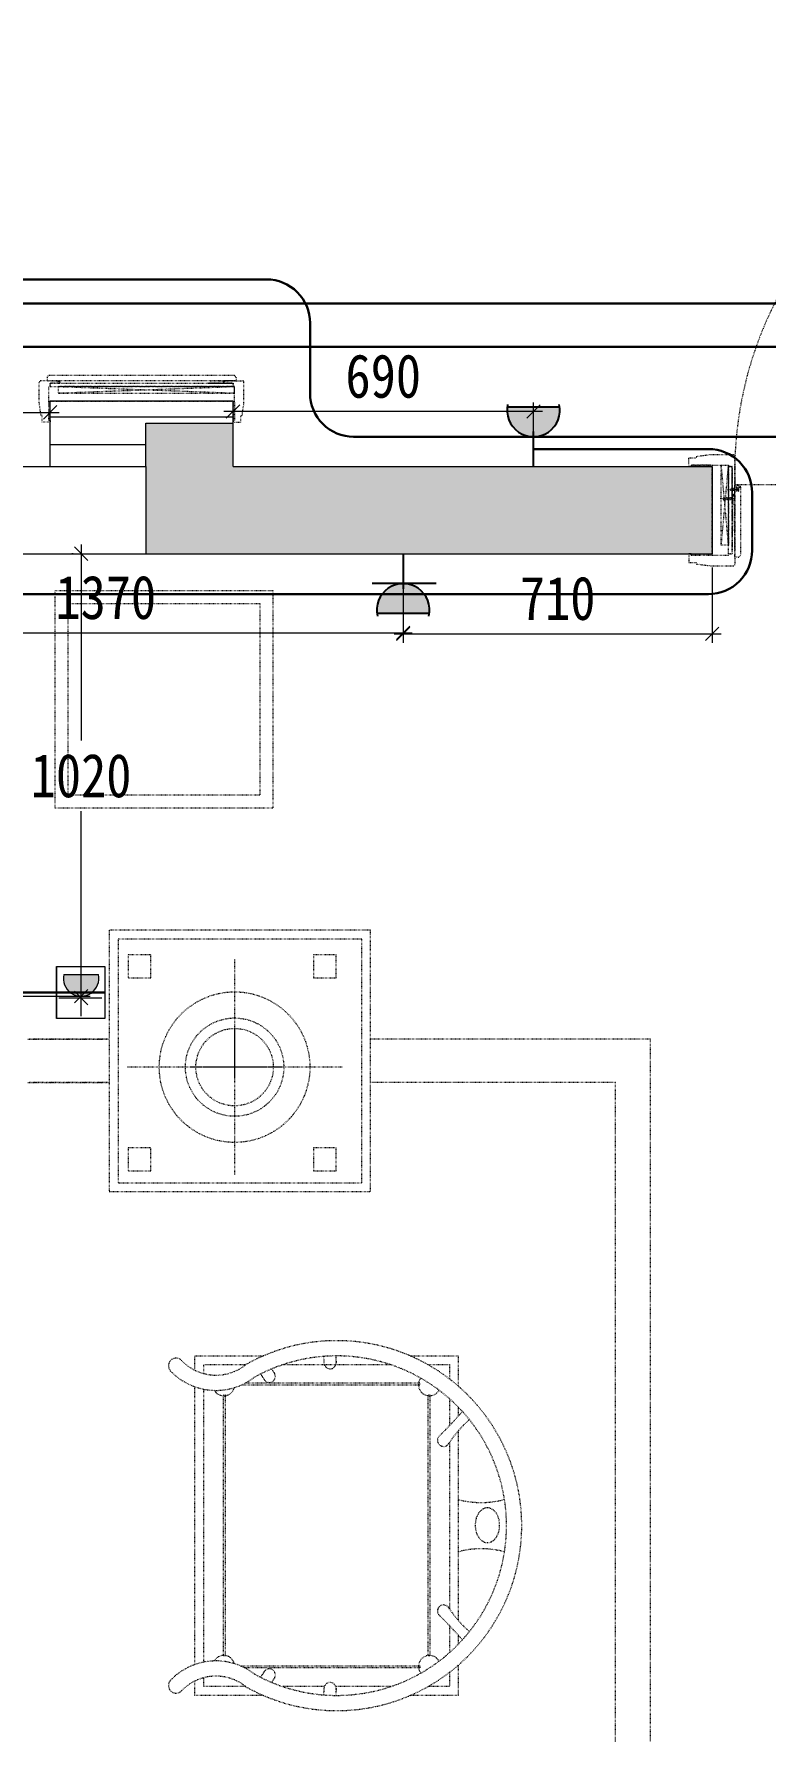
# Model space of a CAD drawing. Header units: millimetres. Extents: x -41640 to 3079702, y -5257903 to 68462.
# Drawn here: x 9125 to 10804, y 9576 to 13472 of the extents above; entities that cross this region are included whole.
import ezdxf

# ---------------------------------------------------------------- set-up
doc = ezdxf.new("R2010")
doc.units = ezdxf.units.MM
doc.header["$LTSCALE"] = 10
doc.linetypes.add('ACAD_ISO03W100', pattern=[30, 12, -18])
doc.linetypes.add('CONTINOUS', pattern=[0])
doc.layers.get('0').update_dxf_attribs({"color": 255})
doc.layers.get('Defpoints').update_dxf_attribs({"color": 255})
for name, color, linetype, lineweight in [('1弱电插座布线图', 6, 'Continuous', 30), ('1强弱电插座尺寸', 5, 'Continuous', 0), ('1强电插座布线图', 1, 'Continuous', 30), ('1强电插座布置图', 1, 'Continuous', 30), ('浅线', 251, 'CONTINOUS', 0)]:
    doc.layers.add(name, color=color, linetype=linetype, lineweight=lineweight)
doc.layers.add('2323', color=4, linetype='Continuous')
doc.layers.add('LAYER2', color=8, linetype='Continuous')
doc.styles.add('夏建东', font='', dxfattribs={"width": 0.85})
doc.styles.get('夏建东').set_extended_font_data('SimSun')
doc.dimstyles.new('g', dxfattribs={"dimtxt": 100, "dimasz": 31, "dimexe": 21, "dimexo": 30, "dimgap": 31, "dimtad": 1, "dimtih": 1, "dimtoh": 1, "dimdec": 0, "dimrnd": 10, "dimdsep": 46, "dimtxsty": '夏建东', "dimblk": 'OBLIQUE', "dimcen": 2.5, "dimdle": 21, "dimclrd": 5, "dimclre": 5, "dimclrt": 5, "dimadec": 0, "dimazin": 0, "dimtfac": 1, "dimtdec": 0, "dimtmove": 2, "dimatfit": 3, "dimldrblk": 'DOT', "dimfxl": 300, "dimlwd": -1, "dimlwe": -1, "dimarcsym": 1})

# ---------------------------------------------------------------- blocks, each defined once
blk = doc.blocks.new('dsafagfdsagh')
at = {"layer": '1强电插座布置图', "lineweight": 0}
blk.add_hatch(color=256, dxfattribs=at).paths.add_polyline_path([(-1480824.6, -1451234.6), (-1480824.6, -1451057.9, 1.251439)])
for p, q in [((-1481048.9, -1451020), (-1480784.5, -1451020)), ((-1481048.9, -1451267.6), (-1481048.9, -1451020)), ((-1480784.5, -1451020), (-1481048.9, -1451020)), ((-1480944.5, -1451033.1, -5186.6), (-1480944.5, -1451252.8, -5186.6)), ((-1480824.6, -1451057.9, -5186.6), (-1480824.6, -1451234.6, -5186.6)), ((-1480784.5, -1451020), (-1480784.5, -1451267.6)), ((-1481037.7, -1451146.2, -5186.6), (-1480917.8, -1451146.2, -5186.6)), ((-1480784.5, -1451267.6), (-1481048.9, -1451267.6))]:
    blk.add_line(p, q, dxfattribs=at)
blk.add_arc((-1480844.5, -1451146.2, -5186.6), 90.6, 77.25532, 282.74468, dxfattribs=at)
blk = doc.blocks.new('_Oblique')
at = {"color": 0, "linetype": 'ByBlock', "lineweight": -2}
blk.add_line((-0.5, -0.5), (0.5, 0.5), dxfattribs=at)
blk = doc.blocks.new('*D657')
at = {"layer": '1强弱电插座尺寸', "color": 5}
for p, q in [((6400.3, 12603.6), (9183.6, 12603.6)), ((6421.3, 12509), (6421.3, 12624.6)), ((9162.6, 12509), (9162.6, 12624.6))]:
    blk.add_line(p, q, dxfattribs=at)
at = {"layer": 'Defpoints', "color": 0, "linetype": 'Continuous', "lineweight": 30}
for p in [(9162.6, 12603.6), (6421.3, 12479), (9162.6, 12479)]:
    blk.add_point(p, dxfattribs=at)
at = {"layer": '1强弱电插座尺寸', "color": 5, "linetype": 'Continuous', "xscale": 31, "yscale": 31, "zscale": 31, "rotation": 180}
blk.add_blockref('_Oblique', (6421.3, 12603.6), dxfattribs=at)
at = {"layer": '1强弱电插座尺寸', "color": 5, "linetype": 'Continuous', "xscale": 31, "yscale": 31, "zscale": 31}
blk.add_blockref('_Oblique', (9162.6, 12603.6), dxfattribs=at)
at = {"layer": '1强弱电插座尺寸', "color": 5, "linetype": 'Continuous', "lineweight": 30, "insert": (7791.9, 12684.6), "char_height": 100, "attachment_point": 5, "style": '夏建东'}
blk.add_mtext('2740', dxfattribs=at)
blk = doc.blocks.new('_Dot')
at = {"color": 0, "linetype": 'ByBlock', "lineweight": -2}
blk.add_line((-0.5, 0), (-1, 0), dxfattribs=at)
at = {"color": 0, "linetype": 'ByBlock', "const_width": 0.5}
blk.add_lwpolyline([(-0.25, 0, 1), (0.25, 0, 1)], format="xyb", close=True, dxfattribs=at)
blk = doc.blocks.new('*D670')
at = {"layer": '1强弱电插座尺寸', "color": 5}
for p, q in [((8607.4, 12249), (8607.4, 12076.3)), ((9973.2, 12249), (9973.2, 12076.3)), ((8586.4, 12097.3), (9994.2, 12097.3))]:
    blk.add_line(p, q, dxfattribs=at)
at = {"layer": 'Defpoints', "color": 0, "linetype": 'Continuous', "lineweight": 30}
for p in [(8607.4, 12279), (9973.2, 12279), (9973.2, 12097.3)]:
    blk.add_point(p, dxfattribs=at)
at = {"layer": '1强弱电插座尺寸', "color": 5, "linetype": 'Continuous', "xscale": 31, "yscale": 31, "zscale": 31, "rotation": 180}
blk.add_blockref('_Oblique', (8607.4, 12097.3), dxfattribs=at)
at = {"layer": '1强弱电插座尺寸', "color": 5, "linetype": 'Continuous', "xscale": 31, "yscale": 31, "zscale": 31}
blk.add_blockref('_Oblique', (9973.2, 12097.3), dxfattribs=at)
at = {"layer": '1强弱电插座尺寸', "color": 5, "linetype": 'Continuous', "lineweight": 30, "insert": (9290.3, 12178.3), "char_height": 100, "attachment_point": 5, "style": '夏建东'}
blk.add_mtext('1370', dxfattribs=at)
blk = doc.blocks.new('*D673')
at = {"layer": '1强弱电插座尺寸', "color": 5}
for p, q in [((9215.6, 12279), (9212.6, 12279)), ((9233.6, 12300), (9233.6, 11850)), ((9233.6, 11238), (9233.6, 11688)), ((9233.6, 11259), (9254.6, 11259))]:
    blk.add_line(p, q, dxfattribs=at)
at = {"layer": 'Defpoints', "color": 0, "linetype": 'Continuous', "lineweight": 30}
for p in [(9233.6, 12279), (9234.1, 12279), (9232.1, 11259, -2334)]:
    blk.add_point(p, dxfattribs=at)
at = {"layer": '1强弱电插座尺寸', "color": 5, "linetype": 'Continuous', "xscale": 31, "yscale": 31, "zscale": 31}
for p, rotation in [((9233.6, 12279), 90), ((9233.6, 11259), 270)]:
    blk.add_blockref('_Oblique', p, dxfattribs=dict(at, rotation=rotation))
at = {"layer": '1强弱电插座尺寸', "color": 5, "linetype": 'Continuous', "lineweight": 30, "insert": (9233.6, 11769), "char_height": 100, "attachment_point": 5, "style": '夏建东'}
blk.add_mtext('1020', dxfattribs=at)
blk = doc.blocks.new('*D674')
at = {"layer": '1强弱电插座尺寸', "color": 5}
for p, q in [((6573.4, 11263.2), (9254.6, 11263.2)), ((6594.4, 11280.3), (6594.4, 11284.2)), ((9233.6, 11281.3), (9233.6, 11284.2))]:
    blk.add_line(p, q, dxfattribs=at)
at = {"layer": 'Defpoints', "color": 0, "linetype": 'Continuous', "lineweight": 30}
for p in [(9233.6, 11263.2, -2334), (9233.6, 11263.2), (6594.4, 11255.9, -2334)]:
    blk.add_point(p, dxfattribs=at)
at = {"layer": '1强弱电插座尺寸', "color": 5, "linetype": 'Continuous', "xscale": 31, "yscale": 31, "zscale": 31, "rotation": 180}
blk.add_blockref('_Oblique', (6594.4, 11263.2), dxfattribs=at)
at = {"layer": '1强弱电插座尺寸', "color": 5, "linetype": 'Continuous', "xscale": 31, "yscale": 31, "zscale": 31}
blk.add_blockref('_Oblique', (9233.6, 11263.2), dxfattribs=at)
at = {"layer": '1强弱电插座尺寸', "color": 5, "linetype": 'Continuous', "lineweight": 30, "insert": (7914, 11344.2), "char_height": 100, "attachment_point": 5, "style": '夏建东'}
blk.add_mtext('2640', dxfattribs=at)
blk = doc.blocks.new('强电插座')
at = {"lineweight": 0}
h = blk.add_hatch(color=12, dxfattribs=at)
h.set_gradient(color1=(216, 3, 3), color2=(230, 5, 5), tint=1, name='CYLINDER')
h.paths.add_polyline_path([(88497.8, 75989.2, 1.129445), (88497.8, 75909.4)])
at = {"layer": '2323', "color": 1}
for p, q in [((88452.6, 75999.6), (88452.6, 75902)), ((88497.8, 75989.2), (88497.8, 75909.4)), ((88407.2, 75949.3), (88460.4, 75949.3))]:
    blk.add_line(p, q, dxfattribs=at)
blk.add_arc((88492.9, 75949.3), 40.2, 77.2553, 282.7447, dxfattribs=at)
at = {"layer": 'LAYER2', "color": 1, "ltscale": 20}
blk.add_line((88456.4, 75966.1), (88456.4, 75966.1), dxfattribs=at)
blk = doc.blocks.new('*D723')
at = {"layer": '1强弱电插座尺寸', "color": 5}
for p, q in [((9582.6, 12509), (9582.6, 12626.4)), ((10272.3, 12509), (10272.3, 12626.4)), ((10293.3, 12605.4), (9561.6, 12605.4))]:
    blk.add_line(p, q, dxfattribs=at)
at = {"layer": 'Defpoints', "color": 0, "linetype": 'Continuous', "lineweight": 30}
for p in [(9582.6, 12605.4), (9582.6, 12479), (10272.3, 12479)]:
    blk.add_point(p, dxfattribs=at)
at = {"layer": '1强弱电插座尺寸', "color": 5, "linetype": 'Continuous', "xscale": 31, "yscale": 31, "zscale": 31, "rotation": 180}
blk.add_blockref('_Oblique', (9582.6, 12605.4), dxfattribs=at)
at = {"layer": '1强弱电插座尺寸', "color": 5, "linetype": 'Continuous', "xscale": 31, "yscale": 31, "zscale": 31}
blk.add_blockref('_Oblique', (10272.3, 12605.4), dxfattribs=at)
at = {"layer": '1强弱电插座尺寸', "color": 5, "linetype": 'Continuous', "lineweight": 30, "insert": (9927.4, 12686.4), "char_height": 100, "attachment_point": 5, "style": '夏建东'}
blk.add_mtext('690', dxfattribs=at)
blk = doc.blocks.new('*D724')
at = {"layer": '1强弱电插座尺寸', "color": 5}
for p, q in [((9973.2, 12249), (9973.2, 12074.2)), ((10682.6, 12247.2), (10682.6, 12074.2)), ((9952.2, 12095.2), (10703.6, 12095.2))]:
    blk.add_line(p, q, dxfattribs=at)
at = {"layer": 'Defpoints', "color": 0, "linetype": 'Continuous', "lineweight": 30}
for p in [(9973.2, 12279), (10682.6, 12277.2), (10682.6, 12095.2)]:
    blk.add_point(p, dxfattribs=at)
at = {"layer": '1强弱电插座尺寸', "color": 5, "linetype": 'Continuous', "xscale": 31, "yscale": 31, "zscale": 31, "rotation": 180}
blk.add_blockref('_Oblique', (9973.2, 12095.2), dxfattribs=at)
at = {"layer": '1强弱电插座尺寸', "color": 5, "linetype": 'Continuous', "xscale": 31, "yscale": 31, "zscale": 31}
blk.add_blockref('_Oblique', (10682.6, 12095.2), dxfattribs=at)
at = {"layer": '1强弱电插座尺寸', "color": 5, "linetype": 'Continuous', "lineweight": 30, "insert": (10327.9, 12176.2), "char_height": 100, "attachment_point": 5, "style": '夏建东'}
blk.add_mtext('710', dxfattribs=at)

msp = doc.modelspace()

# ---------------------------------------------------------------- hatches: boundary and pattern name
at = {"layer": '浅线'}
h = msp.add_hatch(dxfattribs=at)
h.set_pattern_fill('ANSI31', color=256, scale=20, angle=135, style=0)
h.set_pattern_definition([(180, (-3246102.35, 3421590.874), (-1e-14, -63.5), [])])
h.paths.add_polyline_path([(9382.6, 12629), (9162.6, 12629), (9162.6, 12479), (9382.6, 12479), (9382.6, 12579)])
h.paths.add_polyline_path([(9582.6, 12629), (9382.6, 12629), (9382.6, 12579), (9582.6, 12579)])
msp.add_hatch(color=256, dxfattribs=at).paths.add_polyline_path([(10682.6, 12279), (10682.6, 12479), (9582.6, 12479), (9582.6, 12579), (9382.6, 12579), (9382.6, 12479), (9382.6, 12279)])

# ---------------------------------------------------------------- linework, layer by layer
at = {"layer": '1弱电插座布线图', "linetype": 'Continuous', "lineweight": 30}
for points in [[(4940.5, 12479), (4940.5, 12753.7, -0.414214), (5040.5, 12853.7), (11000.6, 12853.7, -0.414214), (11100.6, 12753.7), (11100.6, 8700.6, 0.414214), (11200.6, 8600.6), (20729.8, 8600.6, -0.414214), (20829.8, 8500.6), (20829.8, 4449)], [(5040.5, 12479), (5040.5, 12653.7, -0.414214), (5140.5, 12753.7), (10900.6, 12753.7, -0.414214), (11000.6, 12653.7), (11000.6, 8600.6, 0.414214), (11100.6, 8500.6), (20629.8, 8500.6, -0.414214), (20729.8, 8400.6), (20729.8, 4449)]]:
    msp.add_lwpolyline(points, format="xyb", dxfattribs=at)
at = {"layer": '1强电插座布线图', "linetype": 'Continuous', "lineweight": 30}
for points in [[(12288.1, 12547.6), (9859.3, 12547.6, -0.414214), (9759.3, 12647.6), (9759.3, 12808.8, 0.414214), (9659.3, 12908.8), (8929.1, 12908.8, 0.414214), (8829.1, 12808.8), (8829.1, 12647.6, -0.414214), (8729.1, 12547.6), (3254.8, 12547.6, -0.414214), (3154.8, 12647.6), (3154.8, 17160.4, -0.414214), (3254.8, 17260.4), (6983.8, 17260.4)], [(6694, 2547.6), (3095.7, 2547.6), (3095.7, 6196.6), (8266.3, 6196.6), (8414.9, 6047.9), (9615.3, 6047.9, 0.414214), (9715.3, 6147.9), (9715.3, 6495.8, 0.414214), (9615.3, 6595.8), (5952, 6595.8), (3191.1, 6595.8, -0.414214), (3091.1, 6695.8), (3091.1, 12186.5), (10674.5, 12186.5, 0.414214), (10774.5, 12286.5), (10774.5, 12419.2, 0.414214), (10674.5, 12519.2), (10272.3, 12519.2)]]:
    msp.add_lwpolyline(points, format="xyb", dxfattribs=at)
msp.add_lwpolyline([(9288.3, 11271.5), (6537.6, 11271.5)], dxfattribs=at)
at = {"layer": '浅线', "linetype": 'ACAD_ISO03W100', "ltscale": 0.01}
for p, q in [((9137.6, 12626), (9137.6, 12673)), ((9177.6, 12676), (9140.6, 12676)), ((9155.6, 12683), (9155.6, 12676)), ((9155.6, 12676), (9184.6, 12676)), ((9155.6, 12676), (9177.6, 12676)), ((9584.6, 12688), (9160.6, 12688)), ((9162.6, 12670.5), (9162.6, 12663)), ((9162.6, 12663.5), (9162.6, 12670.5)), ((9182.6, 12670.5), (9162.6, 12670.5)), ((9162.6, 12670.5), (9162.6, 12663)), ((9182.6, 12670.5), (9162.6, 12670.5)), ((9165.6, 12670.5), (9184.6, 12670.5)), ((9165.6, 12670.5), (9184.6, 12670.5)), ((9177.6, 12676), (9182.6, 12674.6)), ((9177.6, 12676), (9184.6, 12676)), ((9184.1, 12676), (9177.6, 12676)), ((9177.6, 12676), (9182.6, 12674.6)), ((9177.6, 12676), (9184.6, 12676)), ((9184.6, 12670.5), (9177.6, 12670.5)), ((9182.6, 12670.5), (9182.6, 12674.6)), ((9182.6, 12670.5), (9182.6, 12674.6)), ((9182.6, 12670.5), (9184.6, 12670.5)), ((9182.6, 12670.5), (9184.6, 12670.5)), ((9184.6, 12676), (9184.6, 12670.5)), ((9582.6, 12676), (9184.6, 12676)), ((9184.6, 12670.5), (9184.6, 12676)), ((9184.6, 12670.5), (9184.6, 12676)), ((9184.6, 12676), (9184.6, 12676)), ((9184.6, 12676), (9184.6, 12670.5)), ((9184.6, 12670.5), (9582.6, 12670.5)), ((9579.6, 12670.5), (9523, 12670.5)), ((9579.6, 12670.5), (9523, 12670.5)), ((9525, 12670.5), (9582.6, 12670.5)), ((9530, 12676), (9604.6, 12676)), ((9567.6, 12676), (9560.6, 12676)), ((9560.6, 12676), (9560.6, 12670.5)), ((9589.6, 12676), (9560.6, 12676)), ((9560.6, 12670.5), (9560.6, 12676)), ((9560.6, 12670.5), (9560.6, 12676)), ((9560.6, 12676), (9560.6, 12676)), ((9567.6, 12676), (9560.6, 12676)), ((9560.6, 12676), (9560.6, 12670.5)), ((9562.6, 12670.5), (9560.6, 12670.5)), ((9560.6, 12670.5), (9567.6, 12670.5)), ((9579.6, 12670.5), (9560.6, 12670.5)), ((9579.6, 12670.5), (9560.6, 12670.5)), ((9562.6, 12670.5), (9560.6, 12670.5)), ((9561.1, 12676), (9567.6, 12676)), ((9567.6, 12676), (9562.6, 12674.6)), ((9567.6, 12676), (9562.6, 12674.6)), ((9562.6, 12670.5), (9562.6, 12674.6)), ((9562.6, 12670.5), (9562.6, 12674.6)), ((9562.6, 12670.5), (9582.6, 12670.5)), ((9562.6, 12670.5), (9582.6, 12670.5)), ((9589.6, 12676), (9567.6, 12676)), ((9582.6, 12663.5), (9582.6, 12670.5)), ((9582.6, 12670.5), (9582.6, 12663)), ((9582.6, 12670.5), (9582.6, 12663)), ((9582.6, 12663.5), (9582.6, 12670.5)), ((9582.6, 12670.5), (9582.6, 12663)), ((9582.6, 12663), (9582.6, 12670)), ((9589.6, 12683), (9589.6, 12676)), ((9607.6, 12626), (9607.6, 12673)), ((9141.6, 12596), (9137.6, 12626)), ((9162.6, 12663.5), (9159.6, 12663.5)), ((9159.6, 12586), (9159.6, 12663.5)), ((9161.1, 12629), (9584.1, 12629)), ((9162.6, 12663), (9582.6, 12663)), ((9180.6, 12663), (9585.6, 12648)), ((9180.6, 12648), (9585.6, 12663)), ((9585.6, 12663), (9180.6, 12663)), ((9180.6, 12663), (9180.6, 12648)), ((9180.6, 12648), (9585.6, 12648)), ((9580.6, 12663), (9585.6, 12663)), ((9582.6, 12663.5), (9585.6, 12663.5)), ((9582.6, 12663.5), (9585.6, 12663.5)), ((9585.6, 12586), (9585.6, 12663.5)), ((9585.6, 12648), (9585.6, 12663)), ((9585.6, 12626), (9585.6, 12586)), ((9603.6, 12596), (9607.6, 12626)), ((9144.6, 12596), (9141.6, 12596)), ((9144.6, 12581), (9144.6, 12596)), ((9600.6, 12596), (9603.6, 12596)), ((9600.6, 12581), (9600.6, 12596)), ((9162.6, 12581), (9144.6, 12581)), ((9159.6, 12586), (9162.6, 12586)), ((9162.6, 12586), (9162.6, 12581)), ((9582.6, 12586), (9582.6, 12581)), ((9585.6, 12586), (9582.6, 12586)), ((9582.6, 12581), (9600.6, 12581)), ((10629.2, 12499.1), (10645.9, 12499.1)), ((10629.2, 12479.1), (10629.2, 12499.1)), ((10634.8, 12479.1), (10629.2, 12479.1)), ((10634.8, 12482.4), (10634.8, 12479.1)), ((10634.8, 12482.4), (10720.9, 12482.4)), ((10679.2, 12482.4), (10634.8, 12482.4)), ((10645.9, 12502.4), (10679.2, 12506.9)), ((10645.9, 12499.1), (10645.9, 12502.4)), ((10679.2, 12506.9), (10731.4, 12506.9)), ((10682.6, 12277.2), (10682.6, 12480.7)), ((10720.3, 12298.9), (10703.7, 12482.4)), ((10703.7, 12298.9), (10720.3, 12482.4)), ((10703.7, 12482.4), (10720.3, 12482.4)), ((10703.7, 12298.9), (10703.7, 12482.4)), ((10720.3, 12476.9), (10720.3, 12482.4)), ((10720.3, 12482.4), (10720.3, 12298.9)), ((10720.3, 12479.1), (10728.1, 12479.1)), ((10728.7, 12479.1), (10720.3, 12479.1)), ((10720.3, 12278.9), (10720.3, 12479.1)), ((10720.9, 12479.1), (10720.9, 12482.4)), ((10720.9, 12479.1), (10728.7, 12479.1)), ((10728.7, 12415.1), (10728.7, 12479.1)), ((10728.7, 12412.9), (10728.7, 12479.1)), ((10728.7, 12475.7), (10728.7, 12412.9)), ((10728.7, 12475.7), (10728.7, 12412.9)), ((10734.8, 12420.7), (10734.8, 12503.5)), ((10734.8, 12479.1), (10734.8, 12428.5)), ((10741.2, 12435.2), (10734.8, 12437.4)), ((10734.8, 12431.8), (10734.8, 12437.4)), ((11632.6, 12437.4), (10734.8, 12437.4)), ((10734.8, 12431.8), (10734.8, 12437)), ((10734.8, 12431.8), (10740.1, 12431.8)), ((10739.2, 12431.8), (10734.8, 12431.8)), ((10739.2, 12431.8), (10734.8, 12431.8)), ((10734.8, 12412.9), (10734.8, 12431.8)), ((10734.8, 12412.9), (10734.8, 12431.8)), ((10739.2, 12431.8), (10734.8, 12431.8)), ((10734.8, 12412.9), (10734.8, 12431.8)), ((10739.2, 12431.8), (10739.2, 12422.9)), ((10739.2, 12431.8), (10739.2, 12422.9)), ((10739.2, 12422.9), (10739.2, 12431.8)), ((10740.1, 12428.8), (10740.1, 12431.8)), ((10741.2, 12437.1), (10741.2, 12435.2)), ((10741.4, 12437.4), (10741.4, 12437.4)), ((10741.7, 12437.1), (10741.7, 12435)), ((10747.7, 12433), (10741.7, 12435)), ((10742.8, 12428.8), (10742.8, 12431.8)), ((10742.8, 12431.8), (10748.1, 12431.8)), ((10743.7, 12422.9), (10743.7, 12431.8)), ((10743.7, 12422.9), (10743.7, 12431.8)), ((10743.7, 12422.9), (10743.7, 12431.8)), ((10743.7, 12431.8), (10748.1, 12431.8)), ((10748.1, 12431.8), (10748.1, 12432.5)), ((10748.1, 12431.8), (10748.1, 12276.6)), ((10701.2, 12405.8), (10731.4, 12405.8)), ((10707.9, 12403.8), (10725.9, 12403.8)), ((10708.6, 12407.8), (10725.9, 12407.8)), ((10717.9, 12426.6), (10738.1, 12426.6)), ((10724.6, 12424.6), (10732.6, 12424.6)), ((10725.3, 12428.6), (10732.6, 12428.6)), ((10725.9, 12407.8), (10731.4, 12405.8)), ((10725.9, 12403.8), (10731.4, 12405.8)), ((10728.7, 12422.9), (10728.7, 12420.7)), ((10728.7, 12415.1), (10733.3, 12415.1)), ((10728.7, 12412.4), (10728.7, 12414.6)), ((10734.8, 12414.6), (10728.7, 12414.6)), ((10728.7, 12414.6), (10728.7, 12295.5)), ((10728.7, 12282.2), (10728.7, 12414.6)), ((10728.7, 12414.6), (10734.8, 12414.6)), ((10728.7, 12414.6), (10734.8, 12414.6)), ((10728.7, 12282.2), (10728.7, 12414.6)), ((10734.8, 12414.6), (10728.7, 12414.6)), ((10728.7, 12412.4), (10728.7, 12414.6)), ((10728.7, 12412.9), (10734.8, 12412.9)), ((10728.7, 12412.9), (10734.8, 12412.9)), ((10734.8, 12412.9), (10728.7, 12412.9)), ((10728.7, 12412.4), (10733.3, 12412.4)), ((10728.7, 12412.4), (10728.7, 12278.9)), ((10728.7, 12412.4), (10733.3, 12412.4)), ((10728.7, 12412.4), (10728.7, 12278.9)), ((10732.6, 12428.6), (10738.1, 12426.6)), ((10732.6, 12424.6), (10738.1, 12426.6)), ((10734.8, 12420.7), (10733.3, 12415.1)), ((10734.8, 12295.5), (10733.3, 12412.4)), ((10734.8, 12295.5), (10733.3, 12412.4)), ((10734.8, 12428.5), (10734.8, 12420.7)), ((10734.8, 12295.5), (10734.8, 12414.6)), ((10734.8, 12271.1), (10734.8, 12414.6)), ((10734.8, 12414.6), (10734.8, 12414.6)), ((10734.8, 12295.5), (10734.8, 12414.6)), ((10734.8, 12414.1), (10734.8, 12295.5)), ((10739.2, 12422.9), (10743.7, 12422.9)), ((10739.2, 12422.9), (10743.7, 12422.9)), ((10739.2, 12422.9), (10743.7, 12422.9)), ((10740.1, 12427.9), (10739.3, 12428.4)), ((10741.3, 12424), (10739.3, 12425.5)), ((10739.9, 12428.7), (10739.7, 12428.8)), ((10739.9, 12425.8), (10739.7, 12425.9)), ((10740.1, 12425.9), (10740.1, 12427.9)), ((10741.6, 12424), (10741.3, 12424)), ((10741.6, 12424), (10743.6, 12425.5)), ((10742.8, 12427.9), (10743.6, 12428.4)), ((10742.8, 12425.9), (10742.8, 12427.9)), ((10743, 12428.7), (10743.2, 12428.8)), ((10743, 12425.8), (10743.2, 12425.9)), ((10629.2, 12278.9), (10629.2, 12258.9)), ((10634.8, 12275.5), (10634.8, 12278.9)), ((10634.8, 12275.5), (10720.9, 12275.5)), ((10720.3, 12298.9), (10703.7, 12298.9)), ((10728.7, 12278.9), (10720.3, 12278.9)), ((10728.7, 12278.9), (10720.3, 12278.9)), ((10720.9, 12278.9), (10728.7, 12278.9)), ((10720.9, 12278.9), (10720.9, 12275.5)), ((10734.8, 12295.5), (10734.8, 12254.4)), ((10734.8, 12271.1), (10734.8, 12295.5)), ((10629.2, 12258.9), (10645.9, 12258.9)), ((10645.9, 12258.9), (10645.9, 12255.5)), ((10645.9, 12255.5), (10679.2, 12251.1)), ((10679.2, 12251.1), (10731.4, 12251.1)), ((10742.6, 12271.1), (10734.8, 12271.1)), ((9586.1, 11346.9), (9586.1, 10853.2)), ((9586.1, 11189), (9586.1, 11074.7)), ((9111.7, 11164.6), (9298.4, 11164.6)), ((9833, 11100.1), (9339.3, 11100.1)), ((9694, 11100.1), (9484.6, 11100.1)), ((9111.7, 11064.6), (9298.4, 11064.6))]:
    msp.add_line(p, q, dxfattribs=at)
at = {"layer": '浅线'}
for p, q in [((9582.6, 12629), (9162.6, 12629)), ((9382.6, 12579), (9582.6, 12579)), ((9382.6, 12479), (9382.6, 12579)), ((9582.6, 12479), (9582.6, 12579)), ((2982.3, 12479), (9382.6, 12479)), ((9582.6, 12479), (10682.6, 12479)), ((10682.6, 12479), (10682.6, 12279)), ((2982.3, 12279), (10682.6, 12279))]:
    msp.add_line(p, q, dxfattribs=at)
at = {"layer": '浅线', "ltscale": 0.5}
msp.add_line((9382.6, 12479), (9382.6, 12279), dxfattribs=at)
at = {"layer": '浅线', "lineweight": 5}
msp.add_line((10634.8, 12278.9), (10629.2, 12278.9), dxfattribs=at)
at = {"layer": '浅线'}
for points in [[(9162.6, 12479), (9162.6, 12629)], [(9582.6, 12579), (9582.6, 12629)]]:
    msp.add_lwpolyline(points, dxfattribs=at)
at = {"layer": '浅线', "linetype": 'ACAD_ISO03W100', "ltscale": 0.01}
for points in [[(9173.9, 12194.7), (9673.9, 12194.7), (9673.9, 11694.7), (9173.9, 11694.7), (9173.9, 12194.7)], [(9298.4, 11164.6), (9113.1, 11164.6)], [(10540.9, 7749.9), (10540.9, 11164.6), (9897.9, 11164.6)], [(8663.6, 7730.7), (10460.9, 7730.7), (10460.9, 11064.6), (9897.9, 11064.6)], [(9298.4, 11064.6), (9113.1, 11064.6)], [(9495.1, 10404.1), (9495.1, 10437), (9651.9, 10437)], [(9515.2, 10396.6), (9515.2, 10417), (9611.8, 10417)], [(9697.5, 10417), (9944, 10417)], [(9989.6, 10437), (10099.5, 10437), (10099.5, 10367.8)], [(10029.8, 10417), (10079.4, 10417), (10079.4, 10384.2)], [(9495.1, 9728.4), (9495.1, 10366.2)], [(9602, 10370.4), (10011.4, 10370.4)], [(10011.4, 10370.4), (10011.4, 10374.4), (9610.3, 10374.4)], [(9515.2, 9733.9), (9515.2, 10360.7)], [(10079.4, 10338.8), (10079.4, 10276.8)], [(10099.5, 10319.7), (10099.5, 10298.4)], [(10099.5, 10264.6), (10099.5, 9830)], [(10079.4, 10238.6), (10079.4, 9856.1)], [(10079.4, 9817.8), (10079.4, 9755.8)], [(10099.5, 9796.2), (10099.5, 9774.9)], [(9599.7, 9725.2), (10011.4, 9725.2)], [(10011.4, 9725.2), (10011.4, 9721.2), (9608.3, 9721.2)], [(10079.4, 9710.4), (10079.4, 9677.6)], [(10099.5, 9726.8), (10099.5, 9657.6)], [(9651.9, 9657.6), (9495.1, 9657.6), (9495.1, 9690.5)], [(9611.8, 9677.6), (9515.2, 9677.6), (9515.2, 9698)], [(9792.1, 9677.6), (9697.5, 9677.6)], [(9944, 9677.6), (9818.6, 9677.6)], [(10079.4, 9677.6), (10029.8, 9677.6)], [(10099.5, 9657.6), (9989.6, 9657.6)]]:
    msp.add_lwpolyline(points, dxfattribs=at)
for points in [[(9203.9, 12164.7), (9643.9, 12164.7), (9643.9, 11724.7), (9203.9, 11724.7)], [(9897.9, 11414.3), (9298.4, 11414.3), (9298.4, 10814.8), (9897.9, 10814.8)], [(9877.9, 11394.3), (9318.4, 11394.3), (9318.4, 10834.8), (9877.9, 10834.8)], [(9394.1, 11358.1), (9341.5, 11358.1), (9341.5, 11305.5), (9394.1, 11305.5)], [(9819.6, 11358.1), (9766.9, 11358.1), (9766.9, 11305.5), (9819.6, 11305.5)], [(9394.1, 10914.8), (9341.5, 10914.8), (9341.5, 10862.2), (9394.1, 10862.2)], [(9819.6, 10914.8), (9766.9, 10914.8), (9766.9, 10862.2), (9819.6, 10862.2)], [(9564.3, 9748.2), (9560.3, 9748.2), (9560.3, 10347.4), (9564.3, 10347.4)], [(10034.4, 9748.2), (10030.4, 9748.2), (10030.4, 10347.4), (10034.4, 10347.4)]]:
    msp.add_lwpolyline(points, close=True, dxfattribs=at)
for points in [[(9464.4, 9668.2, -0.388075), (9611.9, 9677.5, 1.713285), (9611.9, 10417.1, -0.388075), (9464.4, 10426.4, 1.010163), (9439.2, 10402.1, 0.381875), (9631.4, 10387.9, -1.700219), (9631.4, 9706.7, 0.381875), (9439.2, 9692.5, 1.010163)], [(10166.7, 10008.3, -0.13438), (10156.5, 10011.1, -0.106842), (10146.9, 10020, -0.082314), (10140.9, 10032.4, -0.07067), (10138.7, 10048.3, -0.07067), (10140.9, 10064.2, -0.082314), (10146.9, 10076.6, -0.106842), (10156.5, 10085.5, -0.13438), (10166.7, 10088.3, -0.13438), (10176.8, 10085.5, -0.106842), (10186.5, 10076.6, -0.082314), (10192.4, 10064.2, -0.07067), (10194.7, 10048.3, -0.07067), (10192.4, 10032.4, -0.082314), (10186.5, 10020, -0.106842), (10176.8, 10011.1, -0.13438)]]:
    msp.add_lwpolyline(points, format="xyb", close=True, dxfattribs=at)
for radius in [172.9, 112.9, 88.9]:
    msp.add_circle((9586.1, 11100.1), radius, dxfattribs=at)
for centre, radius, start, end in [((11596.1, 12467.2), 861.7, 90.0854, 181.7641), ((9140.6, 12673), 3, 90, 180), ((9160.6, 12683), 5, 90, 180), ((9584.6, 12683), 5, 0, 90), ((9604.6, 12673), 3, 0, 90), ((10731.4, 12503.5), 3.33, 0, 90), ((10741.4, 12437.1), 0.278, 90, 180), ((10741.4, 12437.1), 0.278, 0, 90), ((10747.6, 12432.5), 0.556, 0, 71.5651), ((10708.4, 12407.7), 0.358, 3.3619, 42.8402), ((10709.3, 12403.7), 0.403, 178.9346, 212.2079), ((10709.3, 12403.7), 0.403, 178.9346, 212.2079), ((10686.9, 12409.7), 23, 344.3616, 355.6384), ((10686.8, 12409.7), 23, 344.3616, 355.6384), ((10709.5, 12407.7), 0.358, 3.3619, 42.8402), ((10709.5, 12407.7), 0.358, 3.3619, 42.8402), ((10711.5, 12403.7), 0.403, 178.9346, 212.2079), ((10711.5, 12403.7), 0.403, 178.9346, 212.2079), ((10689.1, 12409.7), 23, 344.3616, 355.6384), ((10689.1, 12409.7), 23, 344.3616, 355.6384), ((10711.7, 12407.7), 0.358, 3.3619, 42.8402), ((10711.7, 12407.7), 0.358, 3.3619, 42.8402), ((10691.3, 12409.7), 23, 344.3616, 355.6384), ((10713.8, 12403.7), 0.403, 178.9346, 212.2079), ((10713.9, 12407.7), 0.358, 3.3619, 42.8402), ((10693.5, 12409.7), 23, 344.3616, 355.6384), ((10693.5, 12409.7), 23, 344.3616, 355.6384), ((10716, 12403.7), 0.403, 178.9346, 212.2079), ((10716, 12403.7), 0.403, 178.9346, 212.2079), ((10716.2, 12407.7), 0.358, 3.3619, 42.8402), ((10716.2, 12407.7), 0.358, 3.3619, 42.8402), ((10718.2, 12403.7), 0.403, 178.9346, 212.2079), ((10695.7, 12409.7), 23, 344.3616, 355.6384), ((10718.4, 12407.7), 0.358, 3.3619, 42.8402), ((10720.4, 12403.7), 0.403, 178.9346, 212.2079), ((10698, 12409.7), 23, 344.3616, 355.6384), ((10720.6, 12407.7), 0.358, 3.3619, 42.8402), ((10722.6, 12403.7), 0.403, 178.9346, 212.2079), ((10700.2, 12409.7), 23, 344.3616, 355.6384), ((10722.8, 12407.7), 0.358, 3.3619, 42.8402), ((10702.4, 12409.7), 23, 344.3616, 355.6384), ((10724.9, 12403.7), 0.403, 178.9346, 212.2079), ((10725, 12428.6), 0.358, 3.3619, 42.8402), ((10725, 12407.7), 0.358, 3.3619, 42.8402), ((10704.6, 12430.6), 23, 344.3616, 355.6384), ((10727.1, 12424.6), 0.403, 178.9346, 212.2079), ((10704.6, 12409.2), 23, 351.4908, 355.6384), ((10727.3, 12428.6), 0.358, 3.3619, 42.8402), ((10727.3, 12407.2), 0.358, 3.3619, 42.8402), ((10729.3, 12424.6), 0.403, 178.9346, 212.2079), ((10729.3, 12424.6), 0.403, 178.9346, 212.2079), ((10706.9, 12430.6), 23, 344.3616, 355.6384), ((10706.9, 12430.6), 23, 344.3616, 355.6384), ((10729.5, 12428.6), 0.358, 3.3619, 42.8402), ((10729.5, 12428.6), 0.358, 3.3619, 42.8402), ((10731.5, 12424.6), 0.403, 178.9346, 212.2079), ((10731.5, 12424.6), 0.403, 178.9346, 212.2079), ((10709.1, 12430.6), 23, 344.3616, 355.6384), ((10709.1, 12430.6), 23, 344.3616, 355.6384), ((10731.7, 12428.6), 0.358, 3.3619, 42.8402), ((10731.7, 12428.6), 0.358, 3.3619, 42.8402), ((10711.3, 12430), 23, 351.4908, 355.6384), ((10733.9, 12428), 0.358, 3.3619, 42.8402), ((10739.5, 12428.6), 0.278, 53.9587, 233.9356), ((10739.5, 12425.7), 0.278, 53.9587, 233.9356), ((10739.9, 12428.8), 0.111, 231.3507, 0), ((10739.9, 12425.9), 0.111, 231.3507, 0), ((10742.9, 12428.8), 0.111, 180, 308.6493), ((10742.9, 12425.9), 0.111, 180, 308.6493), ((10743.4, 12428.6), 0.278, 306.0644, 126.0413), ((10743.4, 12425.7), 0.278, 306.0644, 126.0413), ((10742.6, 12276.6), 5.56, 270, 0), ((10731.4, 12254.4), 3.33, 270, 0), ((9783.8, 10469.6), 128.5, 209.0251, 214.6884), ((9918.9, 10437.4), 128.5, 180.7128, 187.1527), ((9805.3, 10421.4), 14, 180, 12.9025), ((9946.9, 10437.4), 128.5, 180.1864, 187.1527), ((9759, 10456.7), 128.5, 208.3843, 214.6884), ((9665.7, 10390), 14, 207.5358, 40.4383), ((10033.4, 10370.4), 25, 141.8071, 331.4893), ((9561.2, 10370.4), 25, 209.7819, 345.6697), ((9351, 10970.2), 1005.7, 314.6083, 318.9268), ((10318.7, 10075.7), 289.4, 131.995, 146.4657), ((10065.9, 10243.3), 14, 124.5001, 331.6758), ((10152.6, 10305.9), 205.5, 255.0014, 284.9986), ((10152.6, 9788.7), 205.5, 75.0014, 104.9986), ((10065.9, 9851.3), 14, 28.3242, 235.4999), ((9351, 9124.4), 1005.7, 41.0732, 45.3917), ((10318.7, 10018.9), 289.4, 213.5343, 228.005), ((9561.2, 9724.2), 25, 14.3303, 150.2181), ((10033.4, 9724.2), 25, 28.5107, 218.1929), ((9759, 9637.9), 128.5, 145.3116, 151.6157), ((9665.7, 9704.6), 14, 319.5617, 152.4642), ((9783.8, 9625), 128.5, 145.3116, 150.9749), ((9918.9, 9657.2), 128.5, 172.8473, 179.2872), ((9805.3, 9673.2), 14, 347.0975, 180), ((9946.9, 9657.2), 128.5, 172.8473, 179.8136)]:
    msp.add_arc(centre, radius, start, end, dxfattribs=at)
msp.add_point((9177.4, 12629), dxfattribs=at)
at = {"layer": '浅线', "lineweight": 5}
msp.add_point((10682.6, 12295.4), dxfattribs=at)

# ---------------------------------------------------------------- block references
at = {"layer": '1强电插座布置图', "color": 7}
for name, p, xscale, yscale, zscale, rotation in [('强电插座', (125066.6, -121144.9), 1.511459389235824, 1.511459389468655, 1.511459389440006, 90), ('强电插座', (-104821.1, 145902.8), 1.511459389235824, 1.511459389468655, 1.511459389440006, 270), ('dsafagfdsagh', (-643782.2, 677684), 0.4499999999534339, 0.4499999999534339, 0.4499999999998181, 90)]:
    msp.add_blockref(name, p, dxfattribs=dict(at, xscale=xscale, yscale=yscale, zscale=zscale, rotation=rotation))

# ---------------------------------------------------------------- dimensions: what is measured, and where the dimension line sits
at = {"layer": '1强弱电插座尺寸', "linetype": 'Continuous', "lineweight": 30}
for base, p1, p2, picture, middle in [((9162.6, 12603.6), (6421.3, 12479), (9162.6, 12479), '*D657', (7791.9, 12684.6)), ((9582.6, 12605.4), (10272.3, 12479), (9582.6, 12479), '*D723', (9927.4, 12686.4)), ((9973.2, 12097.3), (8607.4, 12279), (9973.2, 12279), '*D670', (9290.3, 12178.3)), ((10682.6, 12095.2), (9973.2, 12279), (10682.6, 12277.2), '*D724', (10327.9, 12176.2)), ((9233.6, 11263.2), (6594.4, 11255.9, -2334), (9233.6, 11263.2, -2334), '*D674', (7914, 11344.2))]:
    dim = msp.add_linear_dim(base=base, p1=p1, p2=p2, dimstyle='g', override={"dimfxlon": 1}, dxfattribs=at)
    dim.commit()
    dim.dimension.update_dxf_attribs({"geometry": picture, "text_midpoint": middle})
dim = msp.add_linear_dim(base=(9233.6, 12279), p1=(9232.1, 11259, -2334), p2=(9234.1, 12279), angle=90, dimstyle='g', override={"dimfxlon": 1}, dxfattribs=at)
dim.commit()
dim.dimension.update_dxf_attribs({"geometry": '*D673', "text_midpoint": (9233.6, 11769)})

doc.saveas('drawing.dxf')
